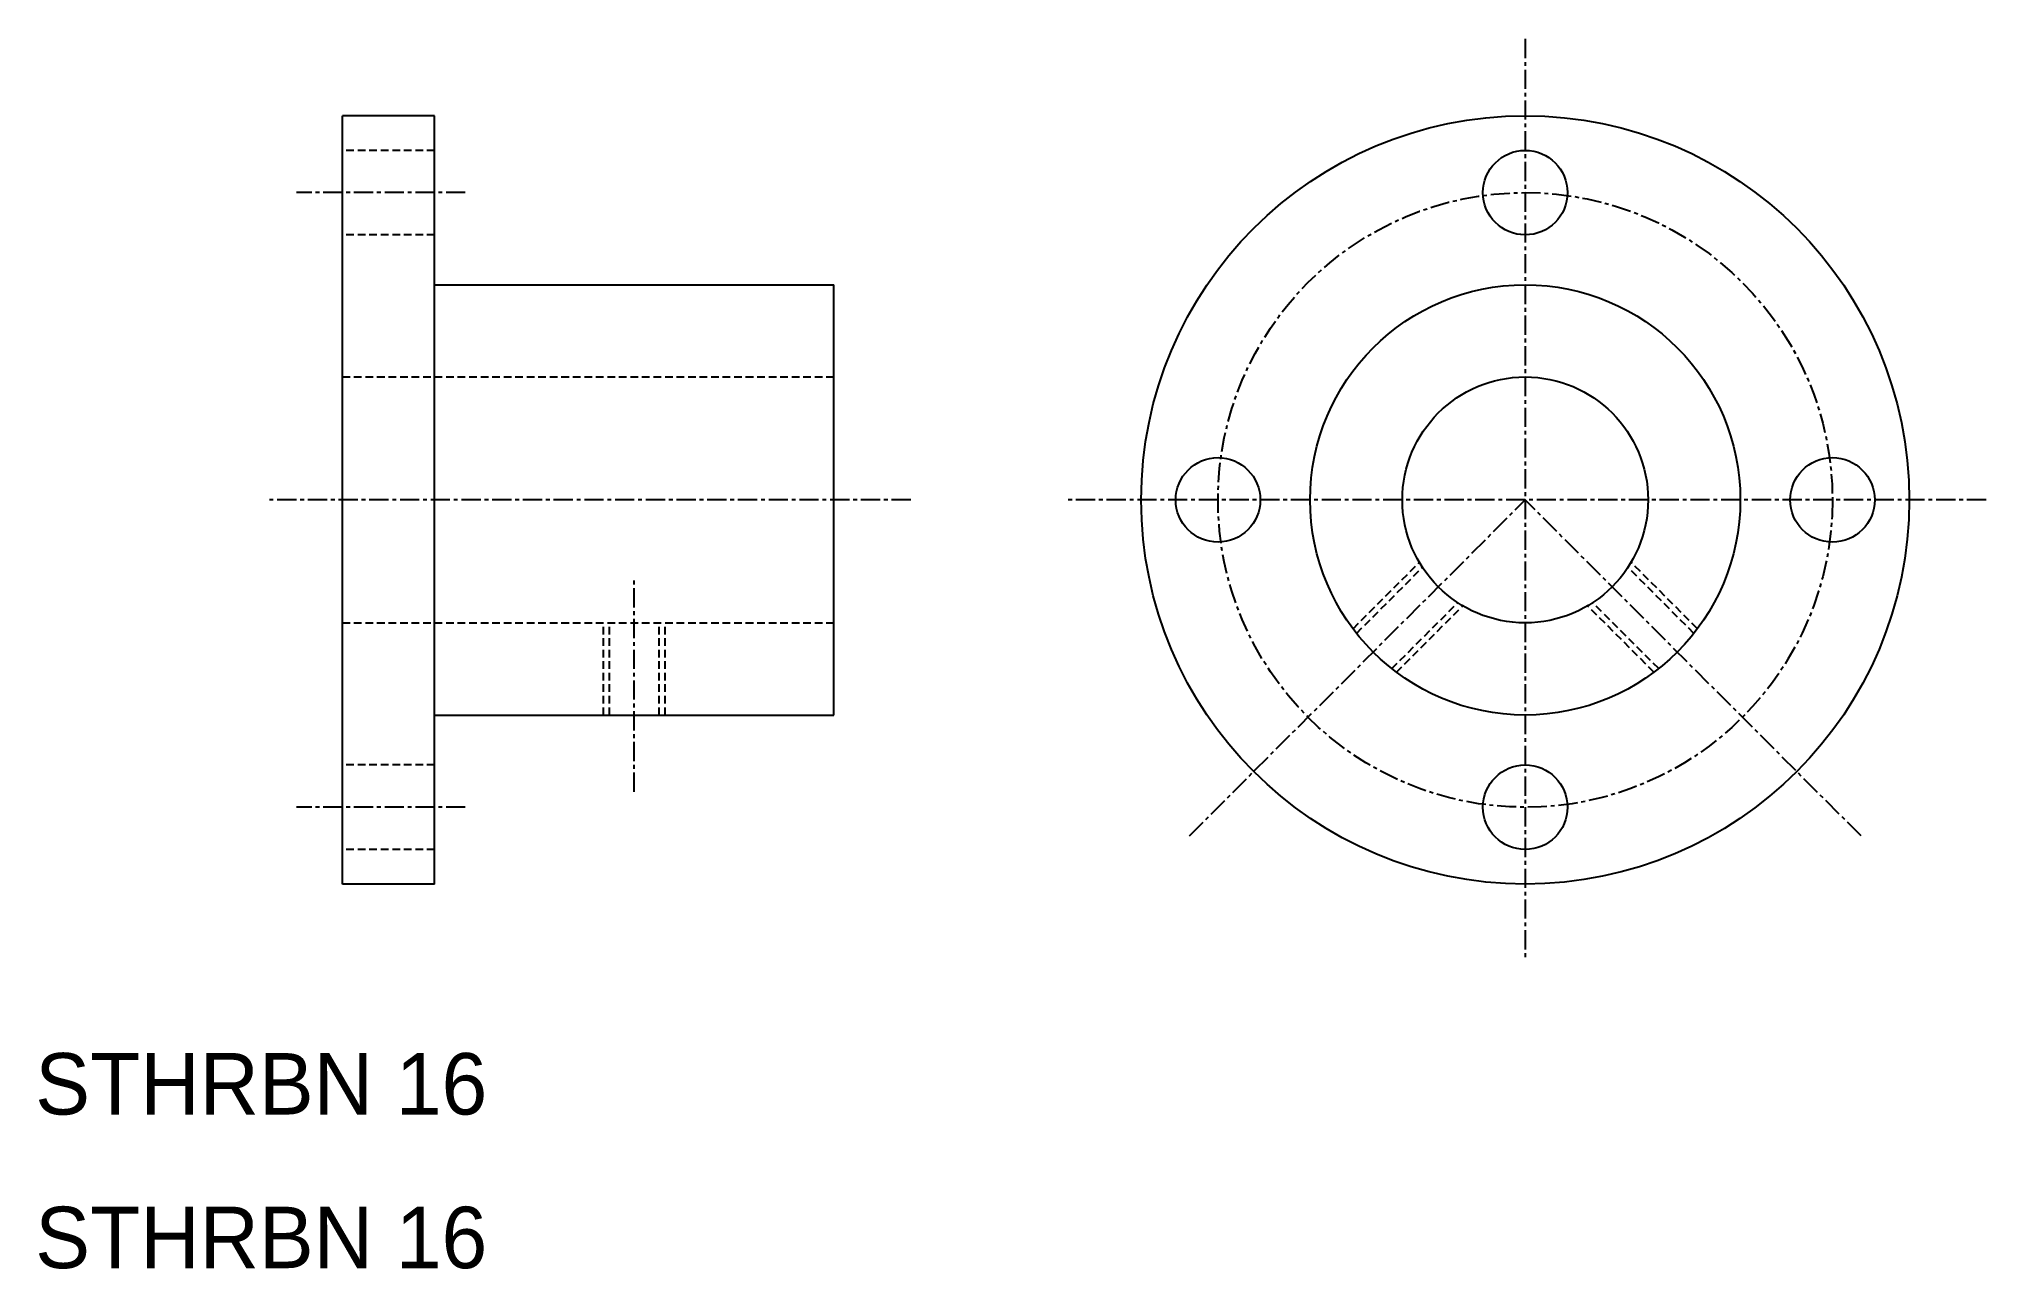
# Model space of a CAD drawing. Extents: x 10 to 137, y 10 to 90.
import ezdxf

# ---------------------------------------------------------------- set-up
doc = ezdxf.new("R2010")
doc.units = 0
doc.linetypes.add('CENTER', pattern=[2, 1.25, -0.25, 0.25, -0.25])
doc.linetypes.add('DASHED', pattern=[0.75, 0.5, -0.25])
doc.layers.get('0').update_dxf_attribs({"linetype": 'CONTINUOUS'})
doc.layers.add('CENTER', color=1, linetype='CENTER')

msp = doc.modelspace()

# ---------------------------------------------------------------- linework, layer by layer
at = {"color": 7, "linetype": 'CONTINUOUS'}
for p, q in [((30, 35), (30, 85)), ((36, 85), (30, 85)), ((36, 35), (36, 85)), ((36, 74), (62, 74)), ((62, 46), (62, 74)), ((36, 46), (62, 46)), ((36, 35), (30, 35))]:
    msp.add_line(p, q, dxfattribs=at)
at = {"color": 3, "linetype": 'DASHED'}
for p, q in [((36, 82.75), (30, 82.75)), ((36, 77.25), (30, 77.25)), ((30, 68), (62, 68)), ((95.79, 51.62), (100.11, 55.94)), ((118.21, 51.62), (113.89, 55.94)), ((96.02, 51.31), (100.31, 55.61)), ((117.98, 51.31), (113.69, 55.61)), ((98.31, 49.02), (102.61, 53.31)), ((115.69, 49.02), (111.39, 53.31)), ((30, 52), (62, 52)), ((47, 46), (47, 52)), ((47.38, 46), (47.38, 52)), ((50.62, 46), (50.62, 52)), ((51, 46), (51, 52)), ((98.62, 48.79), (102.94, 53.11)), ((115.38, 48.79), (111.06, 53.11)), ((36, 42.75), (30, 42.75)), ((36, 37.25), (30, 37.25))]:
    msp.add_line(p, q, dxfattribs=at)
at = {"color": 7, "linetype": 'CONTINUOUS'}
for centre, radius in [((107, 60), 25), ((107, 80), 2.75), ((107, 60), 14), ((107, 60), 8), ((87, 60), 2.75), ((127, 60), 2.75), ((107, 40), 2.75)]:
    msp.add_circle(centre, radius, dxfattribs=at)
at = {"layer": 'CENTER', "color": 1, "linetype": 'CENTER'}
for p, q in [((107, 90), (107, 30)), ((38, 80), (27, 80)), ((67, 60), (25, 60)), ((137, 60), (77, 60)), ((85.14, 38.14), (107, 60)), ((128.86, 38.14), (107, 60)), ((49, 41), (49, 55)), ((38, 40), (27, 40))]:
    msp.add_line(p, q, dxfattribs=at)
msp.add_circle((107, 60), 20, dxfattribs=at)

# ---------------------------------------------------------------- texts
at = {"color": 7, "linetype": 'CONTINUOUS'}
for p in [(10, 20), (10, 10)]:
    msp.add_text('STHRBN 16', height=4, dxfattribs=at).set_placement(p)

doc.saveas('drawing.dxf')
